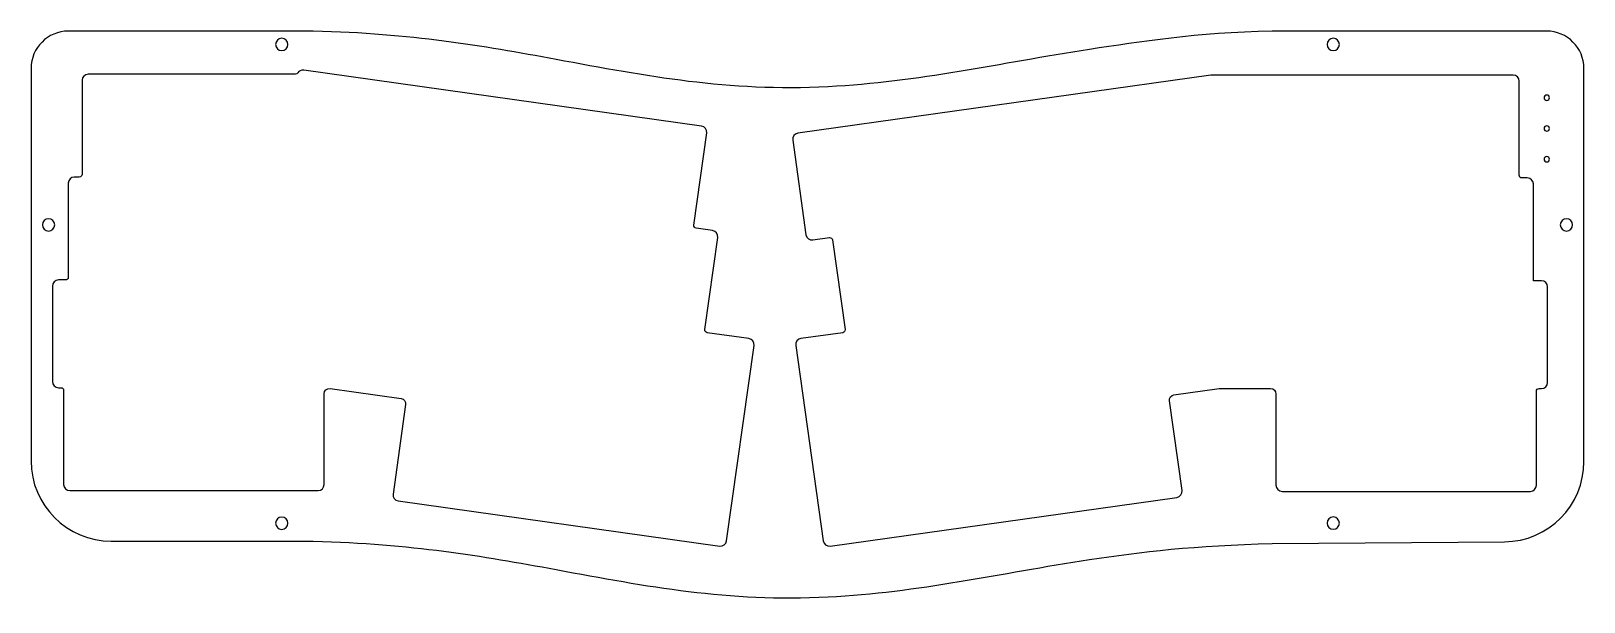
# Model space of a CAD drawing. Header units: millimetres. Extents: x 2 to 292, y -109 to -2.
import ezdxf

# ---------------------------------------------------------------- set-up
doc = ezdxf.new("R2010")
doc.units = ezdxf.units.MM
doc.header["$MEASUREMENT"] = 0
doc.layers.add('top 290.5', color=7, linetype='Continuous')

# ---------------------------------------------------------------- blocks, each defined once
blk = doc.blocks.new('block 3')
at = {"layer": 'top 290.5', "color": 7, "lineweight": 25, "true_color": 0xffffff}
blk.add_open_spline([(148.25, -41.07), (147.63, -41.15), (147.05, -40.72), (146.96, -40.1), (146.96, -40.1), (144.48, -22.4), (144.48, -22.4), (144.39, -21.77), (144.82, -21.2), (145.44, -21.11), (145.44, -21.11), (222.69, -10.23), (222.69, -10.23), (222.74, -10.22), (222.8, -10.22), (222.85, -10.22), (222.85, -10.22), (279.24, -10.22), (279.24, -10.22), (279.87, -10.22), (280.38, -10.73), (280.38, -11.36), (280.38, -11.36), (280.38, -28.96), (280.38, -28.96), (280.38, -29.24), (280.6, -29.46), (280.88, -29.46), (280.88, -29.46), (281.91, -29.46), (281.91, -29.46), (282.54, -29.46), (283.05, -29.97), (283.05, -30.6), (283.05, -30.6), (283.05, -48.7), (283.05, -48.7), (283.05, -48.7), (284.57, -48.7), (284.57, -48.7), (285.2, -48.7), (285.71, -49.21), (285.71, -49.84), (285.71, -49.84), (285.71, -67.71), (285.71, -67.71), (285.71, -68.34), (285.2, -68.85), (284.57, -68.85), (284.57, -68.85), (284.11, -68.85), (284.11, -68.85), (283.84, -68.85), (283.61, -69.08), (283.61, -69.35), (283.61, -69.35), (283.61, -86.95), (283.61, -86.95), (283.61, -87.58), (283.1, -88.09), (282.48, -88.09), (282.48, -88.09), (236.03, -88.09), (236.03, -88.09), (235.4, -88.09), (234.89, -87.58), (234.89, -86.95), (234.89, -86.95), (234.89, -69.85), (234.89, -69.85), (234.89, -69.3), (234.44, -68.85), (233.89, -68.85), (233.89, -68.85), (224.29, -68.85), (224.29, -68.85), (224.29, -68.85), (215.81, -70.04), (215.81, -70.04), (215.27, -70.12), (214.89, -70.63), (214.96, -71.17), (214.96, -71.17), (217.32, -87.92), (217.32, -87.92), (217.4, -88.54), (216.97, -89.12), (216.35, -89.21), (216.35, -89.21), (151.49, -98.32), (151.49, -98.32), (150.87, -98.41), (150.29, -97.98), (150.2, -97.35), (150.2, -97.35), (145.06, -60.79), (145.06, -60.79), (144.98, -60.17), (145.41, -59.59), (146.03, -59.5), (146.03, -59.5), (153.84, -58.41), (153.84, -58.41), (154.12, -58.37), (154.31, -58.11), (154.27, -57.84), (154.27, -57.84), (151.91, -41.06), (151.91, -41.06), (151.87, -40.78), (151.62, -40.59), (151.34, -40.63), (151.34, -40.63), (148.25, -41.07), (148.25, -41.07)], degree=3, knots=[0, 0, 0, 0, 1, 1, 1, 2, 2, 2, 3, 3, 3, 4, 4, 4, 5, 5, 5, 6, 6, 6, 7, 7, 7, 8, 8, 8, 9, 9, 9, 10, 10, 10, 11, 11, 11, 12, 12, 12, 13, 13, 13, 14, 14, 14, 15, 15, 15, 16, 16, 16, 17, 17, 17, 18, 18, 18, 19, 19, 19, 20, 20, 20, 21, 21, 21, 22, 22, 22, 23, 23, 23, 24, 24, 24, 25, 25, 25, 26, 26, 26, 27, 27, 27, 28, 28, 28, 29, 29, 29, 30, 30, 30, 31, 31, 31, 32, 32, 32, 33, 33, 33, 34, 34, 34, 35, 35, 35, 36, 36, 36, 37, 37, 37, 38, 38, 38, 38], dxfattribs=at)
blk = doc.blocks.new('block 4')
at = {"layer": 'top 290.5', "color": 7, "lineweight": 25, "true_color": 0xffffff}
blk.add_open_spline([(132.11, -97.35), (132.02, -97.98), (131.45, -98.41), (130.83, -98.32), (130.83, -98.32), (70.68, -89.87), (70.68, -89.87), (70.06, -89.78), (69.62, -89.21), (69.71, -88.58), (69.71, -88.58), (72.06, -71.84), (72.06, -71.84), (72.14, -71.29), (71.76, -70.78), (71.21, -70.71), (71.21, -70.71), (57.96, -68.85), (57.96, -68.85), (57.36, -68.76), (56.82, -69.23), (56.82, -69.84), (56.82, -69.84), (56.82, -86.8), (56.82, -86.8), (56.82, -87.43), (56.32, -87.94), (55.69, -87.94), (55.69, -87.94), (9.24, -87.94), (9.24, -87.94), (8.61, -87.94), (8.1, -87.43), (8.1, -86.8), (8.1, -86.8), (8.1, -69.2), (8.1, -69.2), (8.1, -68.92), (7.88, -68.7), (7.6, -68.7), (7.6, -68.7), (7.14, -68.7), (7.14, -68.7), (6.51, -68.7), (6.01, -68.19), (6.01, -67.56), (6.01, -67.56), (6.01, -49.69), (6.01, -49.69), (6.01, -49.06), (6.51, -48.55), (7.14, -48.55), (7.14, -48.55), (8.46, -48.55), (8.46, -48.55), (8.73, -48.55), (8.96, -48.33), (8.96, -48.05), (8.96, -48.05), (8.96, -30.45), (8.96, -30.45), (8.96, -29.82), (9.47, -29.31), (10.09, -29.31), (10.09, -29.31), (11.03, -29.31), (11.03, -29.31), (11.31, -29.31), (11.53, -29.08), (11.53, -28.81), (11.53, -28.81), (11.53, -11.21), (11.53, -11.21), (11.53, -10.58), (12.04, -10.07), (12.67, -10.07), (12.67, -10.07), (51.47, -10.07), (51.47, -10.07), (51.65, -10.07), (51.8, -9.97), (51.9, -9.83), (52.13, -9.47), (52.56, -9.26), (53.01, -9.33), (53.01, -9.33), (127.44, -19.77), (127.44, -19.77), (128.06, -19.86), (128.49, -20.43), (128.41, -21.06), (128.41, -21.06), (125.99, -38.32), (125.99, -38.32), (125.95, -38.59), (126.14, -38.84), (126.42, -38.88), (126.42, -38.88), (129.5, -39.31), (129.5, -39.31), (130.12, -39.4), (130.55, -39.98), (130.47, -40.6), (130.47, -40.6), (128.04, -57.84), (128.04, -57.84), (128.01, -58.12), (128.2, -58.37), (128.47, -58.41), (128.47, -58.41), (136.28, -59.51), (136.28, -59.51), (136.9, -59.59), (137.33, -60.17), (137.25, -60.79), (137.25, -60.79), (132.11, -97.35), (132.11, -97.35)], degree=3, knots=[0, 0, 0, 0, 1, 1, 1, 2, 2, 2, 3, 3, 3, 4, 4, 4, 5, 5, 5, 6, 6, 6, 7, 7, 7, 8, 8, 8, 9, 9, 9, 10, 10, 10, 11, 11, 11, 12, 12, 12, 13, 13, 13, 14, 14, 14, 15, 15, 15, 16, 16, 16, 17, 17, 17, 18, 18, 18, 19, 19, 19, 20, 20, 20, 21, 21, 21, 22, 22, 22, 23, 23, 23, 24, 24, 24, 25, 25, 25, 26, 26, 26, 27, 27, 27, 28, 28, 28, 29, 29, 29, 30, 30, 30, 31, 31, 31, 32, 32, 32, 33, 33, 33, 34, 34, 34, 35, 35, 35, 36, 36, 36, 37, 37, 37, 38, 38, 38, 39, 39, 39, 39], dxfattribs=at)
blk = doc.blocks.new('block 5')
at = {"layer": 'top 290.5', "color": 7, "lineweight": 25, "true_color": 0xffffff}
blk.add_open_spline([(285.05, -20.22), (285.05, -19.95), (285.28, -19.72), (285.55, -19.72), (285.83, -19.72), (286.05, -19.95), (286.05, -20.22), (286.05, -20.5), (285.83, -20.72), (285.55, -20.72), (285.28, -20.72), (285.05, -20.5), (285.05, -20.22), (285.05, -20.22), (285.05, -20.22), (285.05, -20.22)], degree=3, knots=[0, 0, 0, 0, 1, 1, 1, 2, 2, 2, 3, 3, 3, 4, 4, 4, 5, 5, 5, 5], dxfattribs=at)
blk = doc.blocks.new('block 6')
at = {"layer": 'top 290.5', "color": 7, "lineweight": 25, "true_color": 0xffffff}
blk.add_open_spline([(285.05, -14.47), (285.05, -14.2), (285.28, -13.97), (285.55, -13.97), (285.83, -13.97), (286.05, -14.2), (286.05, -14.47), (286.05, -14.75), (285.83, -14.97), (285.55, -14.97), (285.28, -14.97), (285.05, -14.75), (285.05, -14.47), (285.05, -14.47), (285.05, -14.47), (285.05, -14.47)], degree=3, knots=[0, 0, 0, 0, 1, 1, 1, 2, 2, 2, 3, 3, 3, 4, 4, 4, 5, 5, 5, 5], dxfattribs=at)
blk = doc.blocks.new('block 7')
at = {"layer": 'top 290.5', "color": 7, "lineweight": 25, "true_color": 0xffffff}
blk.add_open_spline([(285.05, -25.97), (285.05, -25.7), (285.28, -25.47), (285.55, -25.47), (285.83, -25.47), (286.05, -25.7), (286.05, -25.97), (286.05, -26.25), (285.83, -26.47), (285.55, -26.47), (285.28, -26.47), (285.05, -26.25), (285.05, -25.97), (285.05, -25.97), (285.05, -25.97), (285.05, -25.97)], degree=3, knots=[0, 0, 0, 0, 1, 1, 1, 2, 2, 2, 3, 3, 3, 4, 4, 4, 5, 5, 5, 5], dxfattribs=at)
blk = doc.blocks.new('block 2')
at = {"layer": 'top 290.5', "color": 7, "lineweight": 25, "true_color": 0xffffff}
blk.add_open_spline([(2, -9), (2, -5.13), (5.13, -2), (9, -2), (9, -2), (54.79, -2), (54.79, -2), (73.35, -2.5), (86.19, -4.73), (100.21, -7.31), (117.35, -10.46), (132.24, -13.37), (151.13, -12.42), (167.99, -11.57), (183.23, -8), (199.98, -5.44), (209.56, -3.98), (219.85, -2.35), (234.2, -2), (234.2, -2), (285.5, -2), (285.5, -2), (289.37, -2), (292.5, -5.13), (292.5, -9), (292.5, -9), (292.5, -82.51), (292.5, -82.51), (292.5, -90.75), (285.85, -97.45), (277.61, -97.51), (277.61, -97.51), (234.2, -97.84), (234.2, -97.84), (219.85, -98.19), (209.56, -99.38), (199.98, -100.84), (183.23, -103.4), (167.99, -106.97), (151.13, -107.82), (132.24, -108.77), (117.35, -105.86), (100.21, -102.71), (86.19, -100.13), (73.35, -97.9), (54.79, -97.4), (54.79, -97.4), (17, -97.4), (17, -97.4), (8.72, -97.4), (2, -90.68), (2, -82.4), (2, -82.4), (2, -9), (2, -9)], degree=3, knots=[0, 0, 0, 0, 1, 1, 1, 2, 2, 2, 3, 3, 3, 4, 4, 4, 5, 5, 5, 6, 6, 6, 7, 7, 7, 8, 8, 8, 9, 9, 9, 10, 10, 10, 11, 11, 11, 12, 12, 12, 13, 13, 13, 14, 14, 14, 15, 15, 15, 16, 16, 16, 17, 17, 17, 18, 18, 18, 18], dxfattribs=at)
at = {"layer": 'top 290.5'}
for name in ['block 4', 'block 3', 'block 6', 'block 5', 'block 7']:
    blk.add_blockref(name, (0, 0), dxfattribs=at)

msp = doc.modelspace()

# ---------------------------------------------------------------- linework, layer by layer
at = {"layer": 'top 290.5', "color": 7, "lineweight": 25, "true_color": 0xffffff}
for points in [[(50.05, -4.5), (50.05, -5.13), (49.53, -5.65), (48.89, -5.65), (48.26, -5.65), (47.74, -5.13), (47.74, -4.5), (47.74, -3.86), (48.26, -3.34), (48.89, -3.34), (49.53, -3.34), (50.05, -3.86), (50.05, -4.5)], [(246.76, -4.5), (246.76, -5.13), (246.25, -5.65), (245.61, -5.65), (244.97, -5.65), (244.45, -5.13), (244.45, -4.5), (244.45, -3.86), (244.97, -3.34), (245.61, -3.34), (246.25, -3.34), (246.76, -3.86), (246.76, -4.5)], [(6.43, -38.26), (6.43, -38.89), (5.91, -39.41), (5.27, -39.41), (4.63, -39.41), (4.12, -38.89), (4.12, -38.26), (4.12, -37.62), (4.63, -37.1), (5.27, -37.1), (5.91, -37.1), (6.43, -37.62), (6.43, -38.26)], [(290.38, -38.26), (290.38, -38.89), (289.87, -39.41), (289.23, -39.41), (288.59, -39.41), (288.07, -38.89), (288.07, -38.26), (288.07, -37.62), (288.59, -37.1), (289.23, -37.1), (289.87, -37.1), (290.38, -37.62), (290.38, -38.26)], [(50.05, -94.05), (50.05, -94.68), (49.53, -95.2), (48.89, -95.2), (48.26, -95.2), (47.74, -94.68), (47.74, -94.05), (47.74, -93.41), (48.26, -92.89), (48.89, -92.89), (49.53, -92.89), (50.05, -93.41), (50.05, -94.05)], [(246.76, -94.02), (246.76, -94.66), (246.25, -95.18), (245.61, -95.18), (244.97, -95.18), (244.45, -94.66), (244.45, -94.02), (244.45, -93.38), (244.97, -92.87), (245.61, -92.87), (246.25, -92.87), (246.76, -93.38), (246.76, -94.02)]]:
    msp.add_open_spline(points, degree=3, knots=[0, 0, 0, 0, 1, 1, 1, 2, 2, 2, 3, 3, 3, 4, 4, 4, 4], dxfattribs=at)

# ---------------------------------------------------------------- block references
at = {"layer": 'top 290.5'}
msp.add_blockref('block 2', (0, 0), dxfattribs=at)

doc.saveas('drawing.dxf')
